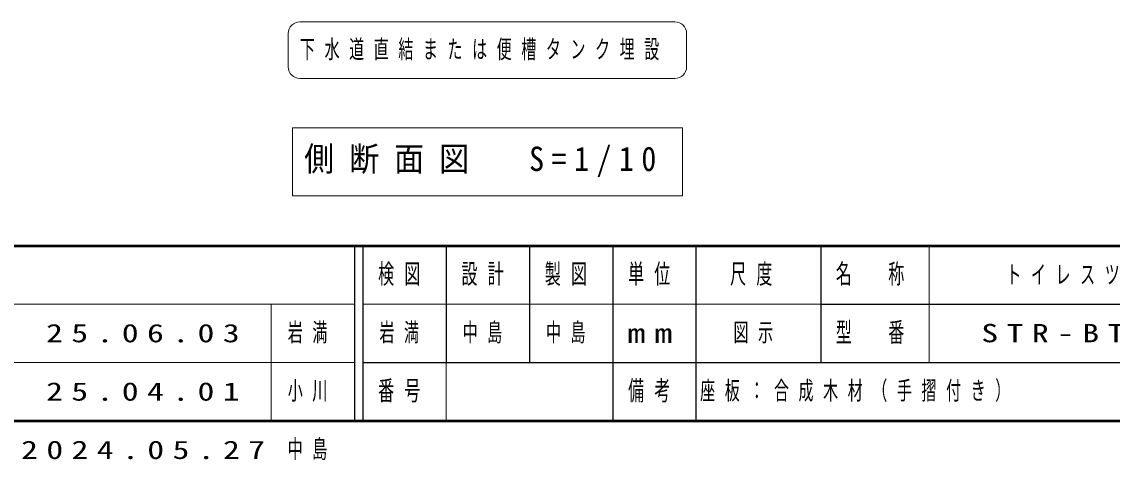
# Model space of a CAD drawing. Units: millimetres on the paper. Extents: x -385 to 0, y -5 to 267.
# Drawn here: x -283.4 to -152.5, y -4.7 to 47.9 of the extents above; entities that cross this region are included whole.
import ezdxf

# ---------------------------------------------------------------- set-up
doc = ezdxf.new("R2010")
doc.units = ezdxf.units.MM
doc.layers.add('LY_1', color=7, linetype='Continuous', lineweight=13)
doc.layers.add('LY_3', color=7, linetype='Continuous')
doc.styles.add('ＭＳ ゴシック', font='')
doc.styles.get('ＭＳ ゴシック').set_extended_font_data('MS Gothic')

msp = doc.modelspace()

# ---------------------------------------------------------------- linework, layer by layer
at = {"layer": 'LY_1'}
for p, q in [((-205.03, 47.858), (-250.03, 47.858)), ((-251.43, 46.458), (-251.43, 42.458)), ((-203.63, 42.458), (-203.63, 46.458)), ((-250.03, 41.058), (-205.03, 41.058)), ((-250.93, 35.138), (-250.93, 27.005)), ((-204.13, 35.138), (-250.93, 35.138)), ((-204.13, 27.005), (-204.13, 35.138)), ((-250.93, 27.005), (-204.13, 27.005)), ((-174.5, 21), (-174.5, 7)), ((-385, 14), (-243.5, 14)), ((-253.5, 14), (-253.5, 0)), ((-242.5, 14), (-187.5, 14)), ((-385, 7), (-243.5, 7)), ((-232.5, 7), (-232.5, 0))]:
    msp.add_line(p, q, dxfattribs=at)
at = {"layer": 'LY_1', "lineweight": 50}
for p, q in [((-385, 21), (0, 21)), ((-385, 0), (0, 0))]:
    msp.add_line(p, q, dxfattribs=at)
at = {"layer": 'LY_1', "color": 211, "lineweight": 25}
for p, q in [((-243.5, 21), (-243.5, 0)), ((-242.5, 21), (-242.5, 0)), ((-232.5, 21), (-232.5, 7)), ((-222.5, 21), (-222.5, 7)), ((-212.5, 21), (-212.5, 0)), ((-202.5, 21), (-202.5, 7)), ((-187.5, 21), (-187.5, 7)), ((-187.5, 14), (-70, 14)), ((-242.5, 7), (0, 7))]:
    msp.add_line(p, q, dxfattribs=at)
at = {"layer": 'LY_1', "lineweight": 25}
msp.add_line((-202.5, 7), (-202.5, 0), dxfattribs=at)
at = {"layer": 'LY_1'}
for centre, start, end in [((-250.03, 46.458), 90, 180), ((-205.03, 46.458), 0, 90), ((-250.03, 42.458), 180, 270), ((-205.03, 42.458), 270, 0)]:
    msp.add_arc(centre, 1.4, start, end, dxfattribs=at)

# ---------------------------------------------------------------- texts
at = {"layer": 'LY_1', "attachment_point": 4, "style": 'ＭＳ ゴシック'}
for s, insert, char_height in [('\\T1.64;\\W0.6;下水道直結または便槽タンク埋設', (-250.03, 44.458), 2.199), ('\\T1.5;\\W0.9;側断面図\u3000S=1/10', (-249.53, 31.072), 2.933), ('\\T1.64;\\W0.6;岩満', (-251.5, 10.5), 2.199), ('\\T1.5;\\W1.35;25.06.03', (-280.5, 10.5), 2.199), ('\\T1.5;\\W1.35;25.04.01', (-280.5, 3.5), 2.199), ('\\T1.64;\\W0.6;小川', (-251.5, 3.5), 2.199), ('\\T1.64;\\W0.6;座板：合成木材（手摺付き）', (-202, 3.5), 2.199), ('\\T1.5;\\W1.35;2024.05.27', (-283.5, -3.5), 2.199), ('\\T1.64;\\W0.6;中島', (-251.5, -3.5), 2.199)]:
    msp.add_mtext(s, dxfattribs=dict(at, insert=insert, char_height=char_height))
at = {"layer": 'LY_1', "color": 4, "char_height": 2.346, "attachment_point": 5, "style": 'ＭＳ ゴシック'}
for s, insert in [('\\T1.64;\\W0.6;検図', (-237.5, 17.5)), ('\\T1.64;\\W0.6;設計', (-227.5, 17.5)), ('\\T1.64;\\W0.6;製図', (-217.5, 17.5)), ('\\T1.64;\\W0.6;単位', (-207.5, 17.5)), ('\\T1.64;\\W0.6;尺度', (-195.25, 17.5)), ('\\T1.64;\\W0.6;名\u3000称', (-181, 17.5)), ('\\T1.64;\\W0.6;型\u3000番', (-181, 10.5)), ('\\T1.5;\\W1.35;mm', (-207.5, 10.5)), ('\\T1.64;\\W0.6;番号', (-237.5, 3.5)), ('\\T1.64;\\W0.6;備考', (-207.5, 3.5))]:
    msp.add_mtext(s, dxfattribs=dict(at, insert=insert))
at = {"layer": 'LY_3', "char_height": 2.199, "attachment_point": 4, "style": 'ＭＳ ゴシック'}
for s, insert in [('\\T1.64;\\W0.6;トイレスツール', (-165.25, 17.5)), ('\\T1.64;\\W0.6;岩満', (-240.5, 10.5)), ('\\T1.64;\\W0.6;中島', (-230.5, 10.5)), ('\\T1.64;\\W0.6;中島', (-220.5, 10.5)), ('\\T1.64;\\W0.6;図示', (-198, 10.5)), ('\\T1.5;\\W1.35;STR-BT01S', (-168.25, 10.5))]:
    msp.add_mtext(s, dxfattribs=dict(at, insert=insert))

doc.saveas('drawing.dxf')
